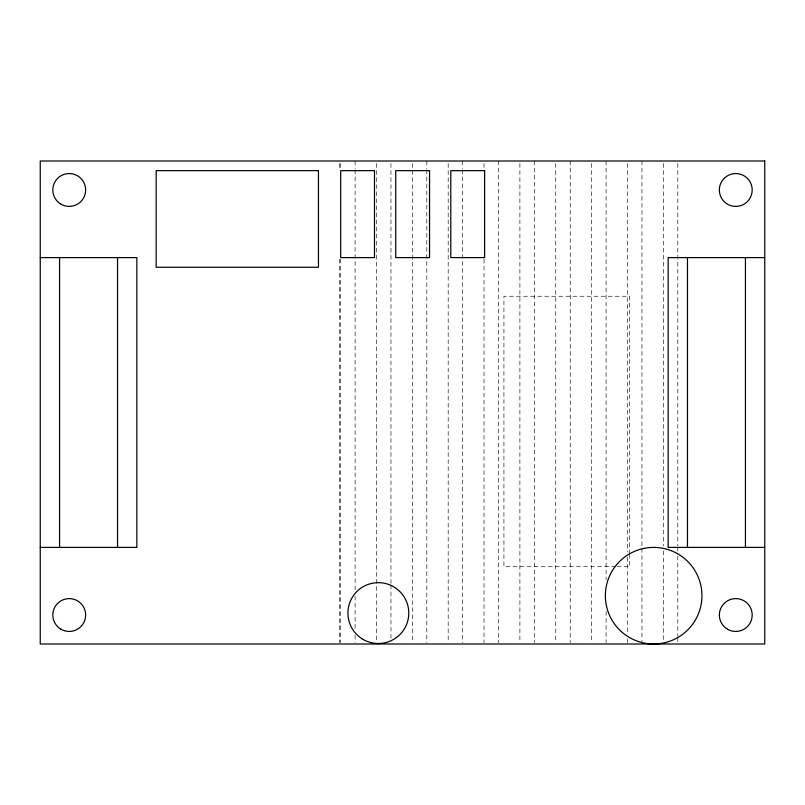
<?xml version="1.0" encoding="UTF-8"?>
<svg xmlns="http://www.w3.org/2000/svg" width="805" height="805" viewBox="0 0 805 805"><rect width="100%" height="100%" fill="white"/><g stroke="black" fill="none" stroke-linecap="round" stroke-linejoin="round"><path stroke-width="0.6" stroke-dasharray="4.03 3.02" d="M615.694 566.72L503.93 566.72L503.93 296.24L629.51 296.24L629.51 552.944M616.952 566.72L629.51 566.72L629.51 554.202M677.81 163.516L677.81 545.891M677.81 547.148L677.81 550.922M677.81 555.953L677.81 636.453M677.81 637.711L677.81 642.742M663.32 163.516L663.32 545.891M663.32 550.922L663.32 641.484M641.957 161L641.957 547.148M641.957 548.406L641.957 641.484M627.467 163.516L627.467 552.18M627.467 557.211L627.467 633.938M627.467 638.969L627.467 642.742M606.095 161L606.095 579.852M606.095 611.297L606.095 642.742M591.605 163.516L591.605 642.742M570.242 161L570.242 642.742M555.752 163.516L555.752 642.742M534.389 161L534.389 642.742M519.899 163.516L519.899 642.742M498.526 161L498.526 642.742M484.036 163.516L484.036 168.547M484.036 259.109L484.036 642.742M462.674 161L462.674 168.547M462.674 169.805L462.674 642.742M448.184 163.516L448.184 642.742M426.821 161L426.821 168.547M426.821 169.805L426.821 642.742M412.331 163.516L412.331 642.742M390.958 163.516L390.958 583.625M390.958 584.883L390.958 638.969M376.468 163.516L376.468 641.484M355.106 161L355.106 168.547M355.106 169.805L355.106 591.172M355.106 596.203L355.106 628.906M355.106 635.195L355.106 642.742M340.616 163.516L340.616 168.547M340.616 259.109L340.616 642.742M339.71 163.516L339.71 169.805M339.71 259.109L339.71 642.742"/><path stroke-width="1.21" d="M40.25 257.6L136.85 257.6L136.85 547.4L40.25 547.4M764.75 257.6L668.15 257.6L668.15 547.4L764.75 547.4M745.43 257.6L745.43 547.4M687.47 257.6L687.47 547.4M117.53 257.6L117.53 547.4M59.57 257.6L59.57 547.4M764.75 161L40.25 161L40.25 644L764.75 644L764.75 161M318.458 170.66L156.17 170.66L156.17 267.26L318.458 267.26L318.458 170.66M374.486 170.66L340.676 170.66L340.676 257.6L374.486 257.6L374.486 170.66M429.548 170.66L395.738 170.66L395.738 257.6L429.548 257.6L429.548 170.66M484.61 170.66L450.8 170.66L450.8 257.6L484.61 257.6L484.61 170.66M363.136 639.442A30.429 30.429 0 0 0 408.779 613.088A30.429 30.429 0 0 0 363.136 586.734A30.429 30.429 0 0 0 363.136 639.442M629.51 637.53A48.3 48.3 0 0 0 701.96 595.7A48.3 48.3 0 0 0 629.51 553.87A48.3 48.3 0 0 0 629.51 637.53M61.019 204.198A16.422 16.422 0 0 0 85.652 189.98A16.422 16.422 0 0 0 61.019 175.762A16.422 16.422 0 0 0 61.019 204.198M61.019 629.238A16.422 16.422 0 0 0 85.652 615.02A16.422 16.422 0 0 0 61.019 600.802A16.422 16.422 0 0 0 61.019 629.238M726.563 203.585A16.422 16.422 0 0 0 752.152 191.147A16.422 16.422 0 0 0 728.595 175.208A16.422 16.422 0 0 0 726.563 203.585M727.559 629.238A16.422 16.422 0 0 0 752.192 615.02A16.422 16.422 0 0 0 727.559 600.802A16.422 16.422 0 0 0 727.559 629.238"/></g></svg>
